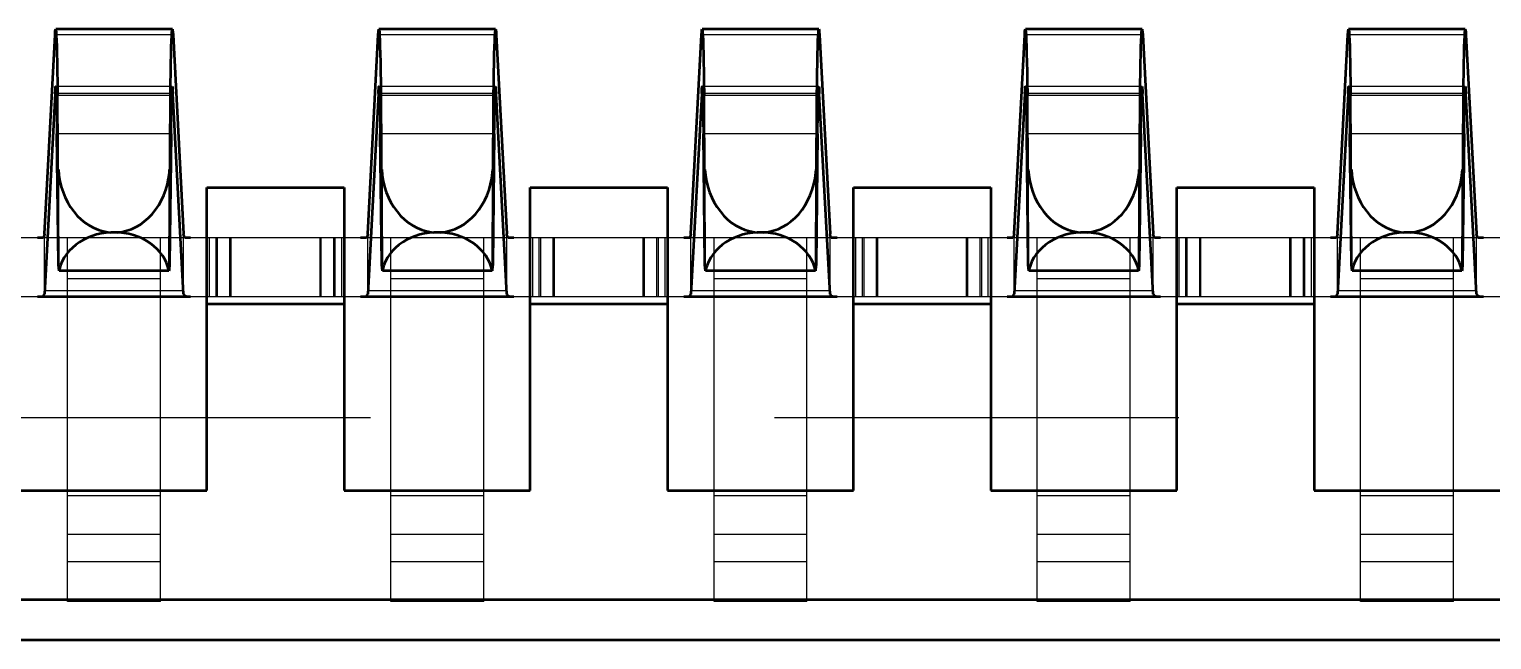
# Model space of a CAD drawing. Header units: millimetres. Extents: x -27 to 31.5, y -2.8 to 12.3.
# Drawn here: x -8.61 to -4.99, y -2.8 to -1.288 of the extents above; entities that cross this region are included whole.
import ezdxf

# ---------------------------------------------------------------- set-up
doc = ezdxf.new("R2010")
doc.units = ezdxf.units.MM
doc.linetypes.add('Dashed', pattern=[2, 1, -1])
for name, color, linetype, lineweight in [('AM_0', 7, 'Continuous', 50), ('AM_4', 3, 'Continuous', 25), ('AM_9', 6, 'Dashed', 25)]:
    doc.layers.add(name, color=color, linetype=linetype, lineweight=lineweight)

# ---------------------------------------------------------------- blocks, each defined once
blk = doc.blocks.new('1_ERF8_C_211_05_0_060PN_0_in_ERF8_060_05_0_L_DV_TR_4')
at = {"layer": 'AM_0'}
for p, q in [((-8.5722, -1.7948), (-8.546, -1.302)), ((-8.2556, -1.288), (-8.5444, -1.288)), ((-8.254, -1.302), (-8.2278, -1.7948)), ((-7.7722, -1.7948), (-7.746, -1.302)), ((-7.4556, -1.288), (-7.7444, -1.288)), ((-7.454, -1.302), (-7.4278, -1.7948)), ((-6.9722, -1.7948), (-6.946, -1.302)), ((-6.6556, -1.288), (-6.9444, -1.288)), ((-6.654, -1.302), (-6.6278, -1.7948)), ((-6.1722, -1.7948), (-6.146, -1.302)), ((-5.8556, -1.288), (-6.1444, -1.288)), ((-5.854, -1.302), (-5.8278, -1.7948)), ((-5.3722, -1.7948), (-5.346, -1.302)), ((-5.0556, -1.288), (-5.3444, -1.288)), ((-5.054, -1.302), (-5.0278, -1.7948)), ((-8.5455, -1.447), (-8.5722, -1.9438)), ((-8.5429, -1.447), (-8.5455, -1.447)), ((-8.2545, -1.447), (-8.2571, -1.447)), ((-8.2278, -1.9438), (-8.2545, -1.447)), ((-7.7455, -1.447), (-7.7722, -1.9438)), ((-7.7429, -1.447), (-7.7455, -1.447)), ((-7.4545, -1.447), (-7.4571, -1.447)), ((-7.4278, -1.9438), (-7.4545, -1.447)), ((-6.9455, -1.447), (-6.9722, -1.9438)), ((-6.9429, -1.447), (-6.9455, -1.447)), ((-6.6545, -1.447), (-6.6571, -1.447)), ((-6.6278, -1.9438), (-6.6545, -1.447)), ((-6.1455, -1.447), (-6.1722, -1.9438)), ((-6.1429, -1.447), (-6.1455, -1.447)), ((-5.8545, -1.447), (-5.8571, -1.447)), ((-5.8278, -1.9438), (-5.8545, -1.447)), ((-5.3455, -1.447), (-5.3722, -1.9438)), ((-5.3429, -1.447), (-5.3455, -1.447)), ((-5.0545, -1.447), (-5.0571, -1.447)), ((-5.0278, -1.9438), (-5.0545, -1.447)), ((-8.5375, -1.8698), (-8.5396, -1.4519)), ((-8.2625, -1.8698), (-8.2604, -1.4519)), ((-7.7396, -1.4519), (-7.7375, -1.8698)), ((-7.4625, -1.8698), (-7.4604, -1.4519)), ((-6.9375, -1.8698), (-6.9396, -1.4519)), ((-6.6625, -1.8698), (-6.6604, -1.4519)), ((-6.1375, -1.8698), (-6.1396, -1.4519)), ((-5.8625, -1.8698), (-5.8604, -1.4519)), ((-5.3375, -1.8698), (-5.3396, -1.4519)), ((-5.0625, -1.8698), (-5.0604, -1.4519)), ((-8.5375, -1.8698), (-8.5412, -1.547)), ((-8.2588, -1.547), (-8.2625, -1.8698)), ((-7.7375, -1.8698), (-7.7412, -1.547)), ((-7.4588, -1.547), (-7.4625, -1.8698)), ((-6.9375, -1.8698), (-6.9412, -1.547)), ((-6.6588, -1.547), (-6.6625, -1.8698)), ((-6.1375, -1.8698), (-6.1412, -1.547)), ((-5.8588, -1.547), (-5.8625, -1.8698)), ((-5.3375, -1.8698), (-5.3412, -1.547)), ((-5.0588, -1.547), (-5.0625, -1.8698)), ((-8.5751, -1.805), (-8.5896, -1.805)), ((-8.3919, -1.791), (-8.4081, -1.791)), ((-8.2104, -1.805), (-8.2249, -1.805)), ((-7.7751, -1.805), (-7.7896, -1.805)), ((-7.5919, -1.791), (-7.6081, -1.791)), ((-7.4104, -1.805), (-7.4249, -1.805)), ((-6.9751, -1.805), (-6.9896, -1.805)), ((-6.7919, -1.791), (-6.8081, -1.791)), ((-6.6104, -1.805), (-6.6249, -1.805)), ((-6.1751, -1.805), (-6.1896, -1.805)), ((-5.9919, -1.791), (-6.0081, -1.791)), ((-5.8104, -1.805), (-5.8249, -1.805)), ((-5.3751, -1.805), (-5.3896, -1.805)), ((-5.1919, -1.791), (-5.2081, -1.791)), ((-5.0104, -1.805), (-5.0249, -1.805)), ((-8.2641, -1.886), (-8.5359, -1.886)), ((-7.4641, -1.886), (-7.7359, -1.886)), ((-6.6641, -1.886), (-6.9359, -1.886)), ((-5.8641, -1.886), (-6.1359, -1.886)), ((-5.0641, -1.886), (-5.3359, -1.886)), ((-8.5896, -1.95), (-8.5828, -1.95)), ((-8.5828, -1.95), (-8.5817, -1.95)), ((-8.582, -1.95), (-8.2104, -1.95)), ((-8.2183, -1.95), (-8.2172, -1.95)), ((-7.7896, -1.95), (-7.4104, -1.95)), ((-7.7828, -1.95), (-7.7817, -1.95)), ((-7.4183, -1.95), (-7.4172, -1.95)), ((-6.9896, -1.95), (-6.6104, -1.95)), ((-6.9828, -1.95), (-6.9817, -1.95)), ((-6.6183, -1.95), (-6.6172, -1.95)), ((-6.1896, -1.95), (-5.8104, -1.95)), ((-6.1828, -1.95), (-6.1817, -1.95)), ((-5.8183, -1.95), (-5.8172, -1.95)), ((-5.3896, -1.95), (-5.0104, -1.95)), ((-5.3828, -1.95), (-5.3817, -1.95)), ((-5.0183, -1.95), (-5.0172, -1.95))]:
    blk.add_line(p, q, dxfattribs=at)
for points in [[(-8.546, -1.302), (-8.5455, -1.294), (-8.5449, -1.2893), (-8.5444, -1.288)], [(-8.5444, -1.288), (-8.5439, -1.2897), (-8.5433, -1.2948), (-8.5428, -1.3032), (-8.5423, -1.315), (-8.5418, -1.33), (-8.5413, -1.3481), (-8.5408, -1.3692), (-8.5404, -1.393), (-8.54, -1.4195), (-8.5396, -1.4484), (-8.5396, -1.4519)], [(-8.2604, -1.4519), (-8.26, -1.4227), (-8.2596, -1.396), (-8.2592, -1.3718), (-8.2588, -1.3504), (-8.2583, -1.3319), (-8.2578, -1.3166), (-8.2572, -1.3044), (-8.2567, -1.2956), (-8.2562, -1.2901), (-8.2556, -1.288), (-8.2556, -1.288)], [(-8.2556, -1.288), (-8.255, -1.2896), (-8.2545, -1.2946), (-8.254, -1.302)], [(-7.746, -1.302), (-7.7455, -1.294), (-7.7449, -1.2893), (-7.7444, -1.288)], [(-7.7444, -1.288), (-7.7439, -1.2897), (-7.7433, -1.2948), (-7.7428, -1.3032), (-7.7423, -1.315), (-7.7418, -1.33), (-7.7413, -1.3481), (-7.7408, -1.3692), (-7.7404, -1.393), (-7.74, -1.4195), (-7.7396, -1.4484), (-7.7396, -1.4519)], [(-7.4604, -1.4519), (-7.46, -1.4227), (-7.4596, -1.396), (-7.4592, -1.3718), (-7.4588, -1.3504), (-7.4583, -1.3319), (-7.4578, -1.3166), (-7.4572, -1.3044), (-7.4567, -1.2956), (-7.4562, -1.2901), (-7.4556, -1.288), (-7.4556, -1.288)], [(-7.4556, -1.288), (-7.455, -1.2896), (-7.4545, -1.2946), (-7.454, -1.302)], [(-6.946, -1.302), (-6.9455, -1.294), (-6.9449, -1.2893), (-6.9444, -1.288)], [(-6.9444, -1.288), (-6.9439, -1.2897), (-6.9433, -1.2948), (-6.9428, -1.3032), (-6.9423, -1.315), (-6.9418, -1.33), (-6.9413, -1.3481), (-6.9408, -1.3692), (-6.9404, -1.393), (-6.94, -1.4195), (-6.9396, -1.4484), (-6.9396, -1.4519)], [(-6.6604, -1.4519), (-6.66, -1.4227), (-6.6596, -1.396), (-6.6592, -1.3718), (-6.6588, -1.3504), (-6.6583, -1.3319), (-6.6578, -1.3166), (-6.6572, -1.3044), (-6.6567, -1.2956), (-6.6562, -1.2901), (-6.6556, -1.288), (-6.6556, -1.288)], [(-6.6556, -1.288), (-6.655, -1.2896), (-6.6545, -1.2946), (-6.654, -1.302)], [(-6.146, -1.302), (-6.1455, -1.294), (-6.1449, -1.2893), (-6.1444, -1.288)], [(-6.1444, -1.288), (-6.1439, -1.2897), (-6.1433, -1.2948), (-6.1428, -1.3032), (-6.1423, -1.315), (-6.1418, -1.33), (-6.1413, -1.3481), (-6.1408, -1.3692), (-6.1404, -1.393), (-6.14, -1.4195), (-6.1396, -1.4484), (-6.1396, -1.4519)], [(-5.8604, -1.4519), (-5.86, -1.4227), (-5.8596, -1.396), (-5.8592, -1.3718), (-5.8588, -1.3504), (-5.8583, -1.3319), (-5.8578, -1.3166), (-5.8572, -1.3044), (-5.8567, -1.2956), (-5.8562, -1.2901), (-5.8556, -1.288), (-5.8556, -1.288)], [(-5.8556, -1.288), (-5.855, -1.2896), (-5.8545, -1.2946), (-5.854, -1.302)], [(-5.346, -1.302), (-5.3455, -1.294), (-5.3449, -1.2893), (-5.3444, -1.288)], [(-5.3444, -1.288), (-5.3439, -1.2897), (-5.3433, -1.2948), (-5.3428, -1.3032), (-5.3423, -1.315), (-5.3418, -1.33), (-5.3413, -1.3481), (-5.3408, -1.3692), (-5.3404, -1.393), (-5.34, -1.4195), (-5.3396, -1.4484), (-5.3396, -1.4519)], [(-5.0604, -1.4519), (-5.06, -1.4227), (-5.0596, -1.396), (-5.0592, -1.3718), (-5.0588, -1.3504), (-5.0583, -1.3319), (-5.0578, -1.3166), (-5.0572, -1.3044), (-5.0567, -1.2956), (-5.0562, -1.2901), (-5.0556, -1.288), (-5.0556, -1.288)], [(-5.0556, -1.288), (-5.055, -1.2896), (-5.0545, -1.2946), (-5.054, -1.302)], [(-8.5455, -1.447), (-8.5452, -1.44), (-8.5449, -1.4348), (-8.5446, -1.4316), (-8.5443, -1.4302), (-8.5442, -1.4302)], [(-8.5442, -1.4302), (-8.5439, -1.4312), (-8.5436, -1.4341), (-8.5433, -1.4389), (-8.543, -1.4457), (-8.5427, -1.4542), (-8.5424, -1.4645), (-8.5422, -1.4765), (-8.5419, -1.4901), (-8.5417, -1.5052), (-8.5415, -1.5217), (-8.5413, -1.5394), (-8.5412, -1.547)], [(-8.2588, -1.547), (-8.2586, -1.5288), (-8.2584, -1.5118), (-8.2582, -1.4961), (-8.2579, -1.4819), (-8.2577, -1.4693), (-8.2574, -1.4582), (-8.2571, -1.449), (-8.2568, -1.4415), (-8.2565, -1.4359), (-8.2562, -1.4322), (-8.2559, -1.4304), (-8.2558, -1.4302)], [(-8.2558, -1.4302), (-8.2555, -1.4312), (-8.2552, -1.4341), (-8.2549, -1.4389), (-8.2546, -1.4457), (-8.2545, -1.447)], [(-7.7455, -1.447), (-7.7452, -1.44), (-7.7449, -1.4348), (-7.7446, -1.4316), (-7.7443, -1.4302), (-7.7442, -1.4302)], [(-7.7442, -1.4302), (-7.7439, -1.4312), (-7.7436, -1.4341), (-7.7433, -1.4389), (-7.743, -1.4457), (-7.7427, -1.4542), (-7.7424, -1.4645), (-7.7422, -1.4765), (-7.7419, -1.4901), (-7.7417, -1.5052), (-7.7415, -1.5217), (-7.7413, -1.5394), (-7.7412, -1.547)], [(-7.4588, -1.547), (-7.4586, -1.5288), (-7.4584, -1.5118), (-7.4582, -1.4961), (-7.4579, -1.4819), (-7.4577, -1.4693), (-7.4574, -1.4582), (-7.4571, -1.449), (-7.4568, -1.4415), (-7.4565, -1.4359), (-7.4562, -1.4322), (-7.4559, -1.4304), (-7.4558, -1.4302)], [(-7.4558, -1.4302), (-7.4555, -1.4312), (-7.4552, -1.4341), (-7.4549, -1.4389), (-7.4546, -1.4457), (-7.4545, -1.447)], [(-6.9455, -1.447), (-6.9452, -1.44), (-6.9449, -1.4348), (-6.9446, -1.4316), (-6.9443, -1.4302), (-6.9442, -1.4302)], [(-6.9442, -1.4302), (-6.9439, -1.4312), (-6.9436, -1.4341), (-6.9433, -1.4389), (-6.943, -1.4457), (-6.9427, -1.4542), (-6.9424, -1.4645), (-6.9422, -1.4765), (-6.9419, -1.4901), (-6.9417, -1.5052), (-6.9415, -1.5217), (-6.9413, -1.5394), (-6.9412, -1.547)], [(-6.6588, -1.547), (-6.6586, -1.5288), (-6.6584, -1.5118), (-6.6582, -1.4961), (-6.6579, -1.4819), (-6.6577, -1.4693), (-6.6574, -1.4582), (-6.6571, -1.449), (-6.6568, -1.4415), (-6.6565, -1.4359), (-6.6562, -1.4322), (-6.6559, -1.4304), (-6.6558, -1.4302)], [(-6.6558, -1.4302), (-6.6555, -1.4312), (-6.6552, -1.4341), (-6.6549, -1.4389), (-6.6546, -1.4457), (-6.6545, -1.447)], [(-6.1455, -1.447), (-6.1452, -1.44), (-6.1449, -1.4348), (-6.1446, -1.4316), (-6.1443, -1.4302), (-6.1442, -1.4302)], [(-6.1442, -1.4302), (-6.1439, -1.4312), (-6.1436, -1.4341), (-6.1433, -1.4389), (-6.143, -1.4457), (-6.1427, -1.4542), (-6.1424, -1.4645), (-6.1422, -1.4765), (-6.1419, -1.4901), (-6.1417, -1.5052), (-6.1415, -1.5217), (-6.1413, -1.5394), (-6.1412, -1.547)], [(-5.8588, -1.547), (-5.8586, -1.5288), (-5.8584, -1.5118), (-5.8582, -1.4961), (-5.8579, -1.4819), (-5.8577, -1.4693), (-5.8574, -1.4582), (-5.8571, -1.449), (-5.8568, -1.4415), (-5.8565, -1.4359), (-5.8562, -1.4322), (-5.8559, -1.4304), (-5.8558, -1.4302)], [(-5.8558, -1.4302), (-5.8555, -1.4312), (-5.8552, -1.4341), (-5.8549, -1.4389), (-5.8546, -1.4457), (-5.8545, -1.447)], [(-5.3455, -1.447), (-5.3452, -1.44), (-5.3449, -1.4348), (-5.3446, -1.4316), (-5.3443, -1.4302), (-5.3442, -1.4302)], [(-5.3442, -1.4302), (-5.3439, -1.4312), (-5.3436, -1.4341), (-5.3433, -1.4389), (-5.343, -1.4457), (-5.3427, -1.4542), (-5.3424, -1.4645), (-5.3422, -1.4765), (-5.3419, -1.4901), (-5.3417, -1.5052), (-5.3415, -1.5217), (-5.3413, -1.5394), (-5.3412, -1.547)], [(-5.0588, -1.547), (-5.0586, -1.5288), (-5.0584, -1.5118), (-5.0582, -1.4961), (-5.0579, -1.4819), (-5.0577, -1.4693), (-5.0574, -1.4582), (-5.0571, -1.449), (-5.0568, -1.4415), (-5.0565, -1.4359), (-5.0562, -1.4322), (-5.0559, -1.4304), (-5.0558, -1.4302)], [(-5.0558, -1.4302), (-5.0555, -1.4312), (-5.0552, -1.4341), (-5.0549, -1.4389), (-5.0546, -1.4457), (-5.0545, -1.447)], [(-8.5375, -1.6351), (-8.5362, -1.6496), (-8.5338, -1.6639), (-8.5304, -1.6779), (-8.5261, -1.6915), (-8.5207, -1.7046), (-8.5145, -1.7171), (-8.5074, -1.7288), (-8.4994, -1.7398), (-8.4908, -1.7499), (-8.4814, -1.759), (-8.4714, -1.7671), (-8.4608, -1.7741), (-8.4498, -1.78), (-8.4384, -1.7847), (-8.4267, -1.7881), (-8.4149, -1.7903), (-8.4081, -1.791)], [(-8.3919, -1.791), (-8.3799, -1.7895), (-8.3681, -1.7867), (-8.3565, -1.7828), (-8.3453, -1.7775), (-8.3345, -1.7712), (-8.3242, -1.7637), (-8.3144, -1.7551), (-8.3053, -1.7456), (-8.297, -1.7351), (-8.2894, -1.7238), (-8.2826, -1.7117), (-8.2768, -1.6989), (-8.2719, -1.6856), (-8.2679, -1.6718), (-8.265, -1.6576), (-8.2631, -1.6432), (-8.2625, -1.6351)], [(-7.7375, -1.6351), (-7.7362, -1.6496), (-7.7338, -1.6639), (-7.7304, -1.6779), (-7.7261, -1.6915), (-7.7207, -1.7046), (-7.7145, -1.7171), (-7.7074, -1.7288), (-7.6994, -1.7398), (-7.6908, -1.7499), (-7.6814, -1.759), (-7.6714, -1.7671), (-7.6608, -1.7741), (-7.6498, -1.78), (-7.6384, -1.7847), (-7.6267, -1.7881), (-7.6149, -1.7903), (-7.6081, -1.791)], [(-7.5919, -1.791), (-7.5799, -1.7895), (-7.5681, -1.7867), (-7.5565, -1.7828), (-7.5453, -1.7775), (-7.5345, -1.7712), (-7.5242, -1.7637), (-7.5144, -1.7551), (-7.5053, -1.7456), (-7.497, -1.7351), (-7.4894, -1.7238), (-7.4826, -1.7117), (-7.4768, -1.6989), (-7.4719, -1.6856), (-7.4679, -1.6718), (-7.465, -1.6576), (-7.4631, -1.6432), (-7.4625, -1.6351)], [(-6.9375, -1.6351), (-6.9362, -1.6496), (-6.9338, -1.6639), (-6.9304, -1.6779), (-6.9261, -1.6915), (-6.9207, -1.7046), (-6.9145, -1.7171), (-6.9074, -1.7288), (-6.8994, -1.7398), (-6.8908, -1.7499), (-6.8814, -1.759), (-6.8714, -1.7671), (-6.8608, -1.7741), (-6.8498, -1.78), (-6.8384, -1.7847), (-6.8267, -1.7881), (-6.8149, -1.7903), (-6.8081, -1.791)], [(-6.7919, -1.791), (-6.7799, -1.7895), (-6.7681, -1.7867), (-6.7565, -1.7828), (-6.7453, -1.7775), (-6.7345, -1.7712), (-6.7242, -1.7637), (-6.7144, -1.7551), (-6.7053, -1.7456), (-6.697, -1.7351), (-6.6894, -1.7238), (-6.6826, -1.7117), (-6.6768, -1.6989), (-6.6719, -1.6856), (-6.6679, -1.6718), (-6.665, -1.6576), (-6.6631, -1.6432), (-6.6625, -1.6351)], [(-6.1375, -1.6351), (-6.1362, -1.6496), (-6.1338, -1.6639), (-6.1304, -1.6779), (-6.1261, -1.6915), (-6.1207, -1.7046), (-6.1145, -1.7171), (-6.1074, -1.7288), (-6.0994, -1.7398), (-6.0908, -1.7499), (-6.0814, -1.759), (-6.0714, -1.7671), (-6.0608, -1.7741), (-6.0498, -1.78), (-6.0384, -1.7847), (-6.0267, -1.7881), (-6.0149, -1.7903), (-6.0081, -1.791)], [(-5.9919, -1.791), (-5.9799, -1.7895), (-5.9681, -1.7867), (-5.9565, -1.7828), (-5.9453, -1.7775), (-5.9345, -1.7712), (-5.9242, -1.7637), (-5.9144, -1.7551), (-5.9053, -1.7456), (-5.897, -1.7351), (-5.8894, -1.7238), (-5.8826, -1.7117), (-5.8768, -1.6989), (-5.8719, -1.6856), (-5.8679, -1.6718), (-5.865, -1.6576), (-5.8631, -1.6432), (-5.8625, -1.6351)], [(-5.3375, -1.6351), (-5.3362, -1.6496), (-5.3338, -1.6639), (-5.3304, -1.6779), (-5.3261, -1.6915), (-5.3207, -1.7046), (-5.3145, -1.7171), (-5.3074, -1.7288), (-5.2994, -1.7398), (-5.2908, -1.7499), (-5.2814, -1.759), (-5.2714, -1.7671), (-5.2608, -1.7741), (-5.2498, -1.78), (-5.2384, -1.7847), (-5.2267, -1.7881), (-5.2149, -1.7903), (-5.2081, -1.791)], [(-5.1919, -1.791), (-5.1799, -1.7895), (-5.1681, -1.7867), (-5.1565, -1.7828), (-5.1453, -1.7775), (-5.1345, -1.7712), (-5.1242, -1.7637), (-5.1144, -1.7551), (-5.1053, -1.7456), (-5.097, -1.7351), (-5.0894, -1.7238), (-5.0826, -1.7117), (-5.0768, -1.6989), (-5.0719, -1.6856), (-5.0679, -1.6718), (-5.065, -1.6576), (-5.0631, -1.6432), (-5.0625, -1.6351)], [(-8.5722, -1.7948), (-8.5738, -1.802), (-8.5751, -1.805)], [(-8.4081, -1.791), (-8.4201, -1.792), (-8.4319, -1.7939), (-8.4435, -1.7966), (-8.4547, -1.8002), (-8.4655, -1.8045), (-8.4758, -1.8096), (-8.4856, -1.8154), (-8.4947, -1.8219), (-8.503, -1.829), (-8.5106, -1.8367), (-8.5174, -1.845), (-8.5232, -1.8536), (-8.5281, -1.8627), (-8.5321, -1.8721), (-8.535, -1.8817), (-8.5359, -1.886)], [(-8.2641, -1.886), (-8.2665, -1.8763), (-8.27, -1.8668), (-8.2745, -1.8576), (-8.28, -1.8487), (-8.2863, -1.8403), (-8.2936, -1.8323), (-8.3016, -1.825), (-8.3104, -1.8182), (-8.3198, -1.812), (-8.3299, -1.8066), (-8.3405, -1.802), (-8.3516, -1.7981), (-8.363, -1.795), (-8.3747, -1.7927), (-8.3866, -1.7913), (-8.3919, -1.791)], [(-8.2249, -1.805), (-8.2274, -1.7978), (-8.2278, -1.7948)], [(-7.7722, -1.7948), (-7.7738, -1.802), (-7.7751, -1.805)], [(-7.6081, -1.791), (-7.6201, -1.792), (-7.6319, -1.7939), (-7.6435, -1.7966), (-7.6547, -1.8002), (-7.6655, -1.8045), (-7.6758, -1.8096), (-7.6856, -1.8154), (-7.6947, -1.8219), (-7.703, -1.829), (-7.7106, -1.8367), (-7.7174, -1.845), (-7.7232, -1.8536), (-7.7281, -1.8627), (-7.7321, -1.8721), (-7.735, -1.8817), (-7.7359, -1.886)], [(-7.4641, -1.886), (-7.4665, -1.8763), (-7.47, -1.8668), (-7.4745, -1.8576), (-7.48, -1.8487), (-7.4863, -1.8403), (-7.4936, -1.8323), (-7.5016, -1.825), (-7.5104, -1.8182), (-7.5198, -1.812), (-7.5299, -1.8066), (-7.5405, -1.802), (-7.5516, -1.7981), (-7.563, -1.795), (-7.5747, -1.7927), (-7.5866, -1.7913), (-7.5919, -1.791)], [(-7.4249, -1.805), (-7.4274, -1.7978), (-7.4278, -1.7948)], [(-6.9722, -1.7948), (-6.9738, -1.802), (-6.9751, -1.805)], [(-6.8081, -1.791), (-6.8201, -1.792), (-6.8319, -1.7939), (-6.8435, -1.7966), (-6.8547, -1.8002), (-6.8655, -1.8045), (-6.8758, -1.8096), (-6.8856, -1.8154), (-6.8947, -1.8219), (-6.903, -1.829), (-6.9106, -1.8367), (-6.9174, -1.845), (-6.9232, -1.8536), (-6.9281, -1.8627), (-6.9321, -1.8721), (-6.935, -1.8817), (-6.9359, -1.886)], [(-6.6641, -1.886), (-6.6665, -1.8763), (-6.67, -1.8668), (-6.6745, -1.8576), (-6.68, -1.8487), (-6.6863, -1.8403), (-6.6936, -1.8323), (-6.7016, -1.825), (-6.7104, -1.8182), (-6.7198, -1.812), (-6.7299, -1.8066), (-6.7405, -1.802), (-6.7516, -1.7981), (-6.763, -1.795), (-6.7747, -1.7927), (-6.7866, -1.7913), (-6.7919, -1.791)], [(-6.6249, -1.805), (-6.6274, -1.7978), (-6.6278, -1.7948)], [(-6.1722, -1.7948), (-6.1738, -1.802), (-6.1751, -1.805)], [(-6.0081, -1.791), (-6.0201, -1.792), (-6.0319, -1.7939), (-6.0435, -1.7966), (-6.0547, -1.8002), (-6.0655, -1.8045), (-6.0758, -1.8096), (-6.0856, -1.8154), (-6.0947, -1.8219), (-6.103, -1.829), (-6.1106, -1.8367), (-6.1174, -1.845), (-6.1232, -1.8536), (-6.1281, -1.8627), (-6.1321, -1.8721), (-6.135, -1.8817), (-6.1359, -1.886)], [(-5.8641, -1.886), (-5.8665, -1.8763), (-5.87, -1.8668), (-5.8745, -1.8576), (-5.88, -1.8487), (-5.8863, -1.8403), (-5.8936, -1.8323), (-5.9016, -1.825), (-5.9104, -1.8182), (-5.9198, -1.812), (-5.9299, -1.8066), (-5.9405, -1.802), (-5.9516, -1.7981), (-5.963, -1.795), (-5.9747, -1.7927), (-5.9866, -1.7913), (-5.9919, -1.791)], [(-5.8249, -1.805), (-5.8274, -1.7978), (-5.8278, -1.7948)], [(-5.3722, -1.7948), (-5.3738, -1.802), (-5.3751, -1.805)], [(-5.2081, -1.791), (-5.2201, -1.792), (-5.2319, -1.7939), (-5.2435, -1.7966), (-5.2547, -1.8002), (-5.2655, -1.8045), (-5.2758, -1.8096), (-5.2856, -1.8154), (-5.2947, -1.8219), (-5.303, -1.829), (-5.3106, -1.8367), (-5.3174, -1.845), (-5.3232, -1.8536), (-5.3281, -1.8627), (-5.3321, -1.8721), (-5.335, -1.8817), (-5.3359, -1.886)], [(-5.0641, -1.886), (-5.0665, -1.8763), (-5.07, -1.8668), (-5.0745, -1.8576), (-5.08, -1.8487), (-5.0863, -1.8403), (-5.0936, -1.8323), (-5.1016, -1.825), (-5.1104, -1.8182), (-5.1198, -1.812), (-5.1299, -1.8066), (-5.1405, -1.802), (-5.1516, -1.7981), (-5.163, -1.795), (-5.1747, -1.7927), (-5.1866, -1.7913), (-5.1919, -1.791)], [(-5.0249, -1.805), (-5.0274, -1.7978), (-5.0278, -1.7948)], [(-8.5359, -1.886), (-8.5374, -1.8716), (-8.5375, -1.8698)], [(-8.2625, -1.8698), (-8.2638, -1.8842), (-8.2641, -1.886)], [(-7.7359, -1.886), (-7.7374, -1.8716), (-7.7375, -1.8698)], [(-7.4625, -1.8698), (-7.4638, -1.8842), (-7.4641, -1.886)], [(-6.9359, -1.886), (-6.9374, -1.8716), (-6.9375, -1.8698)], [(-6.6625, -1.8698), (-6.6638, -1.8842), (-6.6641, -1.886)], [(-6.1359, -1.886), (-6.1374, -1.8716), (-6.1375, -1.8698)], [(-5.8625, -1.8698), (-5.8638, -1.8842), (-5.8641, -1.886)], [(-5.3359, -1.886), (-5.3374, -1.8716), (-5.3375, -1.8698)], [(-5.0625, -1.8698), (-5.0638, -1.8842), (-5.0641, -1.886)], [(-8.5817, -1.95), (-8.5752, -1.9487), (-8.5722, -1.9438)], [(-8.2278, -1.9438), (-8.225, -1.9486), (-8.2183, -1.95)], [(-7.7817, -1.95), (-7.7752, -1.9487), (-7.7722, -1.9438)], [(-7.4278, -1.9438), (-7.425, -1.9486), (-7.4183, -1.95)], [(-6.9817, -1.95), (-6.9752, -1.9487), (-6.9722, -1.9438)], [(-6.6278, -1.9438), (-6.625, -1.9486), (-6.6183, -1.95)], [(-6.1817, -1.95), (-6.1752, -1.9487), (-6.1722, -1.9438)], [(-5.8278, -1.9438), (-5.825, -1.9486), (-5.8183, -1.95)], [(-5.3817, -1.95), (-5.3752, -1.9487), (-5.3722, -1.9438)], [(-5.0278, -1.9438), (-5.025, -1.9486), (-5.0183, -1.95)]]:
    blk.add_lwpolyline(points, dxfattribs=at)
at = {"layer": 'AM_4'}
for p, q in [((-8.2604, -1.4519), (-8.5396, -1.4519)), ((-7.4604, -1.4519), (-7.7396, -1.4519)), ((-6.6604, -1.4519), (-6.9396, -1.4519)), ((-5.8604, -1.4519), (-6.1396, -1.4519)), ((-5.0604, -1.4519), (-5.3396, -1.4519)), ((-8.5722, -1.9438), (-8.5722, -1.7948)), ((-8.2278, -1.9438), (-8.2278, -1.7948)), ((-7.7722, -1.9438), (-7.7722, -1.7948)), ((-7.4278, -1.9438), (-7.4278, -1.7948)), ((-6.9722, -1.9438), (-6.9722, -1.7948)), ((-6.6278, -1.9438), (-6.6278, -1.7948)), ((-6.1722, -1.9438), (-6.1722, -1.7948)), ((-5.8278, -1.9438), (-5.8278, -1.7948)), ((-5.3722, -1.9438), (-5.3722, -1.7948)), ((-5.0278, -1.9438), (-5.0278, -1.7948)), ((-8.2283, -1.936), (-8.5717, -1.936)), ((-7.4283, -1.936), (-7.7717, -1.936)), ((-6.6283, -1.936), (-6.9717, -1.936)), ((-5.8283, -1.936), (-6.1717, -1.936)), ((-5.0283, -1.936), (-5.3717, -1.936))]:
    blk.add_line(p, q, dxfattribs=at)
at = {"layer": 'AM_9'}
for p, q in [((-8.254, -1.302), (-8.546, -1.302)), ((-7.454, -1.302), (-7.746, -1.302)), ((-6.654, -1.302), (-6.946, -1.302)), ((-5.854, -1.302), (-6.146, -1.302)), ((-5.054, -1.302), (-5.346, -1.302)), ((-8.2558, -1.4302), (-8.5442, -1.4302)), ((-8.2571, -1.447), (-8.5429, -1.447)), ((-7.4558, -1.4302), (-7.7442, -1.4302)), ((-7.4571, -1.447), (-7.7429, -1.447)), ((-6.6558, -1.4302), (-6.9442, -1.4302)), ((-6.6571, -1.447), (-6.9429, -1.447)), ((-5.8558, -1.4302), (-6.1442, -1.4302)), ((-5.8571, -1.447), (-6.1429, -1.447)), ((-5.0558, -1.4302), (-5.3442, -1.4302)), ((-5.0571, -1.447), (-5.3429, -1.447)), ((-8.2588, -1.547), (-8.5412, -1.547)), ((-7.4588, -1.547), (-7.7412, -1.547)), ((-6.6588, -1.547), (-6.9412, -1.547)), ((-5.8588, -1.547), (-6.1412, -1.547)), ((-5.0588, -1.547), (-5.3412, -1.547)), ((-8.5896, -1.805), (-9.0104, -1.805)), ((-8.2249, -1.805), (-8.5751, -1.805)), ((-8.515, -2.705), (-8.515, -1.805)), ((-8.285, -2.705), (-8.285, -1.805)), ((-7.7896, -1.805), (-8.2104, -1.805)), ((-8.1638, -1.95), (-8.1638, -1.805)), ((-8.1476, -1.95), (-8.1476, -1.805)), ((-8.1438, -1.95), (-8.1438, -1.805)), ((-8.113, -1.95), (-8.113, -1.805)), ((-8.11, -1.95), (-8.11, -1.805)), ((-7.89, -1.95), (-7.89, -1.805)), ((-7.887, -1.95), (-7.887, -1.805)), ((-7.8562, -1.95), (-7.8562, -1.805)), ((-7.8524, -1.95), (-7.8524, -1.805)), ((-7.8362, -1.95), (-7.8362, -1.805)), ((-7.4249, -1.805), (-7.7751, -1.805)), ((-7.715, -2.705), (-7.715, -1.805)), ((-7.485, -2.705), (-7.485, -1.805)), ((-6.9896, -1.805), (-7.4104, -1.805)), ((-7.3638, -1.95), (-7.3638, -1.805)), ((-7.3476, -1.95), (-7.3476, -1.805)), ((-7.3438, -1.95), (-7.3438, -1.805)), ((-7.313, -1.95), (-7.313, -1.805)), ((-7.31, -1.95), (-7.31, -1.805)), ((-7.09, -1.95), (-7.09, -1.805)), ((-7.087, -1.95), (-7.087, -1.805)), ((-7.0562, -1.95), (-7.0562, -1.805)), ((-7.0524, -1.95), (-7.0524, -1.805)), ((-7.0362, -1.95), (-7.0362, -1.805)), ((-6.6249, -1.805), (-6.9751, -1.805)), ((-6.915, -2.705), (-6.915, -1.805)), ((-6.685, -2.705), (-6.685, -1.805)), ((-6.1896, -1.805), (-6.6104, -1.805)), ((-6.5638, -1.95), (-6.5638, -1.805)), ((-6.5476, -1.95), (-6.5476, -1.805)), ((-6.5438, -1.95), (-6.5438, -1.805)), ((-6.513, -1.95), (-6.513, -1.805)), ((-6.51, -1.95), (-6.51, -1.805)), ((-6.29, -1.95), (-6.29, -1.805)), ((-6.287, -1.95), (-6.287, -1.805)), ((-6.2562, -1.95), (-6.2562, -1.805)), ((-6.2524, -1.95), (-6.2524, -1.805)), ((-6.2362, -1.95), (-6.2362, -1.805)), ((-5.8249, -1.805), (-6.1751, -1.805)), ((-6.115, -2.705), (-6.115, -1.805)), ((-5.885, -2.705), (-5.885, -1.805)), ((-5.3896, -1.805), (-5.8104, -1.805)), ((-5.7638, -1.95), (-5.7638, -1.805)), ((-5.7476, -1.95), (-5.7476, -1.805)), ((-5.7438, -1.95), (-5.7438, -1.805)), ((-5.713, -1.95), (-5.713, -1.805)), ((-5.71, -1.95), (-5.71, -1.805)), ((-5.49, -1.95), (-5.49, -1.805)), ((-5.487, -1.95), (-5.487, -1.805)), ((-5.4562, -1.95), (-5.4562, -1.805)), ((-5.4524, -1.95), (-5.4524, -1.805)), ((-5.4362, -1.95), (-5.4362, -1.805)), ((-5.0249, -1.805), (-5.3751, -1.805)), ((-5.315, -2.705), (-5.315, -1.805)), ((-5.085, -2.705), (-5.085, -1.805)), ((-4.5896, -1.805), (-5.0104, -1.805)), ((-8.285, -1.906), (-8.515, -1.906)), ((-7.485, -1.906), (-7.715, -1.906)), ((-6.685, -1.906), (-6.915, -1.906)), ((-5.885, -1.906), (-6.115, -1.906)), ((-5.085, -1.906), (-5.315, -1.906)), ((-9.0104, -1.95), (-8.5896, -1.95)), ((-8.2172, -1.95), (-8.5828, -1.95)), ((-8.2104, -1.95), (-7.7896, -1.95)), ((-7.4172, -1.95), (-7.7828, -1.95)), ((-7.4104, -1.95), (-6.9896, -1.95)), ((-6.6172, -1.95), (-6.9828, -1.95)), ((-6.6104, -1.95), (-6.1896, -1.95)), ((-5.8172, -1.95), (-6.1828, -1.95)), ((-5.8104, -1.95), (-5.3896, -1.95)), ((-5.0172, -1.95), (-5.3828, -1.95)), ((-5.0104, -1.95), (-4.5896, -1.95)), ((-8.285, -2.4432), (-8.515, -2.4432)), ((-7.485, -2.4432), (-7.715, -2.4432)), ((-6.685, -2.4432), (-6.915, -2.4432)), ((-5.885, -2.4432), (-6.115, -2.4432)), ((-5.085, -2.4432), (-5.315, -2.4432)), ((-8.285, -2.539), (-8.515, -2.539)), ((-7.485, -2.539), (-7.715, -2.539)), ((-6.685, -2.539), (-6.915, -2.539)), ((-5.885, -2.539), (-6.115, -2.539)), ((-5.085, -2.539), (-5.315, -2.539)), ((-8.285, -2.607), (-8.515, -2.607)), ((-7.485, -2.607), (-7.715, -2.607)), ((-6.685, -2.607), (-6.915, -2.607)), ((-5.885, -2.607), (-6.115, -2.607)), ((-5.085, -2.607), (-5.315, -2.607)), ((-8.285, -2.705), (-8.515, -2.705)), ((-7.485, -2.705), (-7.715, -2.705)), ((-6.685, -2.705), (-6.915, -2.705)), ((-5.885, -2.705), (-6.115, -2.705)), ((-5.085, -2.705), (-5.315, -2.705))]:
    blk.add_line(p, q, dxfattribs=at)
blk = doc.blocks.new('2_ERF8_060_05_0_DVTR_0_in_ERF8_060_05_0_L_DV_TR_4')
at = {"layer": 'AM_0'}
for p, q in [((-8.17, -2.43), (-8.17, -1.68)), ((-8.17, -1.68), (-7.83, -1.68)), ((-7.83, -1.68), (-7.83, -2.43)), ((-7.37, -2.43), (-7.37, -1.68)), ((-7.37, -1.68), (-7.03, -1.68)), ((-7.03, -1.68), (-7.03, -2.43)), ((-6.57, -2.43), (-6.57, -1.68)), ((-6.57, -1.68), (-6.23, -1.68)), ((-6.23, -1.68), (-6.23, -2.43)), ((-5.77, -2.43), (-5.77, -1.68)), ((-5.77, -1.68), (-5.43, -1.68)), ((-5.43, -1.68), (-5.43, -2.43)), ((-7.83, -1.9687), (-8.17, -1.9687)), ((-7.03, -1.9687), (-7.37, -1.9687)), ((-6.23, -1.9687), (-6.57, -1.9687)), ((-5.43, -1.9687), (-5.77, -1.9687)), ((-8.63, -2.43), (-8.17, -2.43)), ((-7.83, -2.43), (-7.37, -2.43)), ((-7.03, -2.43), (-6.57, -2.43)), ((-6.23, -2.43), (-5.77, -2.43)), ((-5.43, -2.43), (-4.97, -2.43)), ((-25.55, -2.7), (27, -2.7)), ((-25.45, -2.8), (27, -2.8))]:
    blk.add_line(p, q, dxfattribs=at)
at = {"layer": 'AM_9'}
blk.add_line((24.235, -2.25), (-24.235, -2.25), dxfattribs=at)

msp = doc.modelspace()

# ---------------------------------------------------------------- block references
for name in ['2_ERF8_060_05_0_DVTR_0_in_ERF8_060_05_0_L_DV_TR_4', '1_ERF8_C_211_05_0_060PN_0_in_ERF8_060_05_0_L_DV_TR_4']:
    msp.add_blockref(name, (0, 0))

doc.saveas('drawing.dxf')
